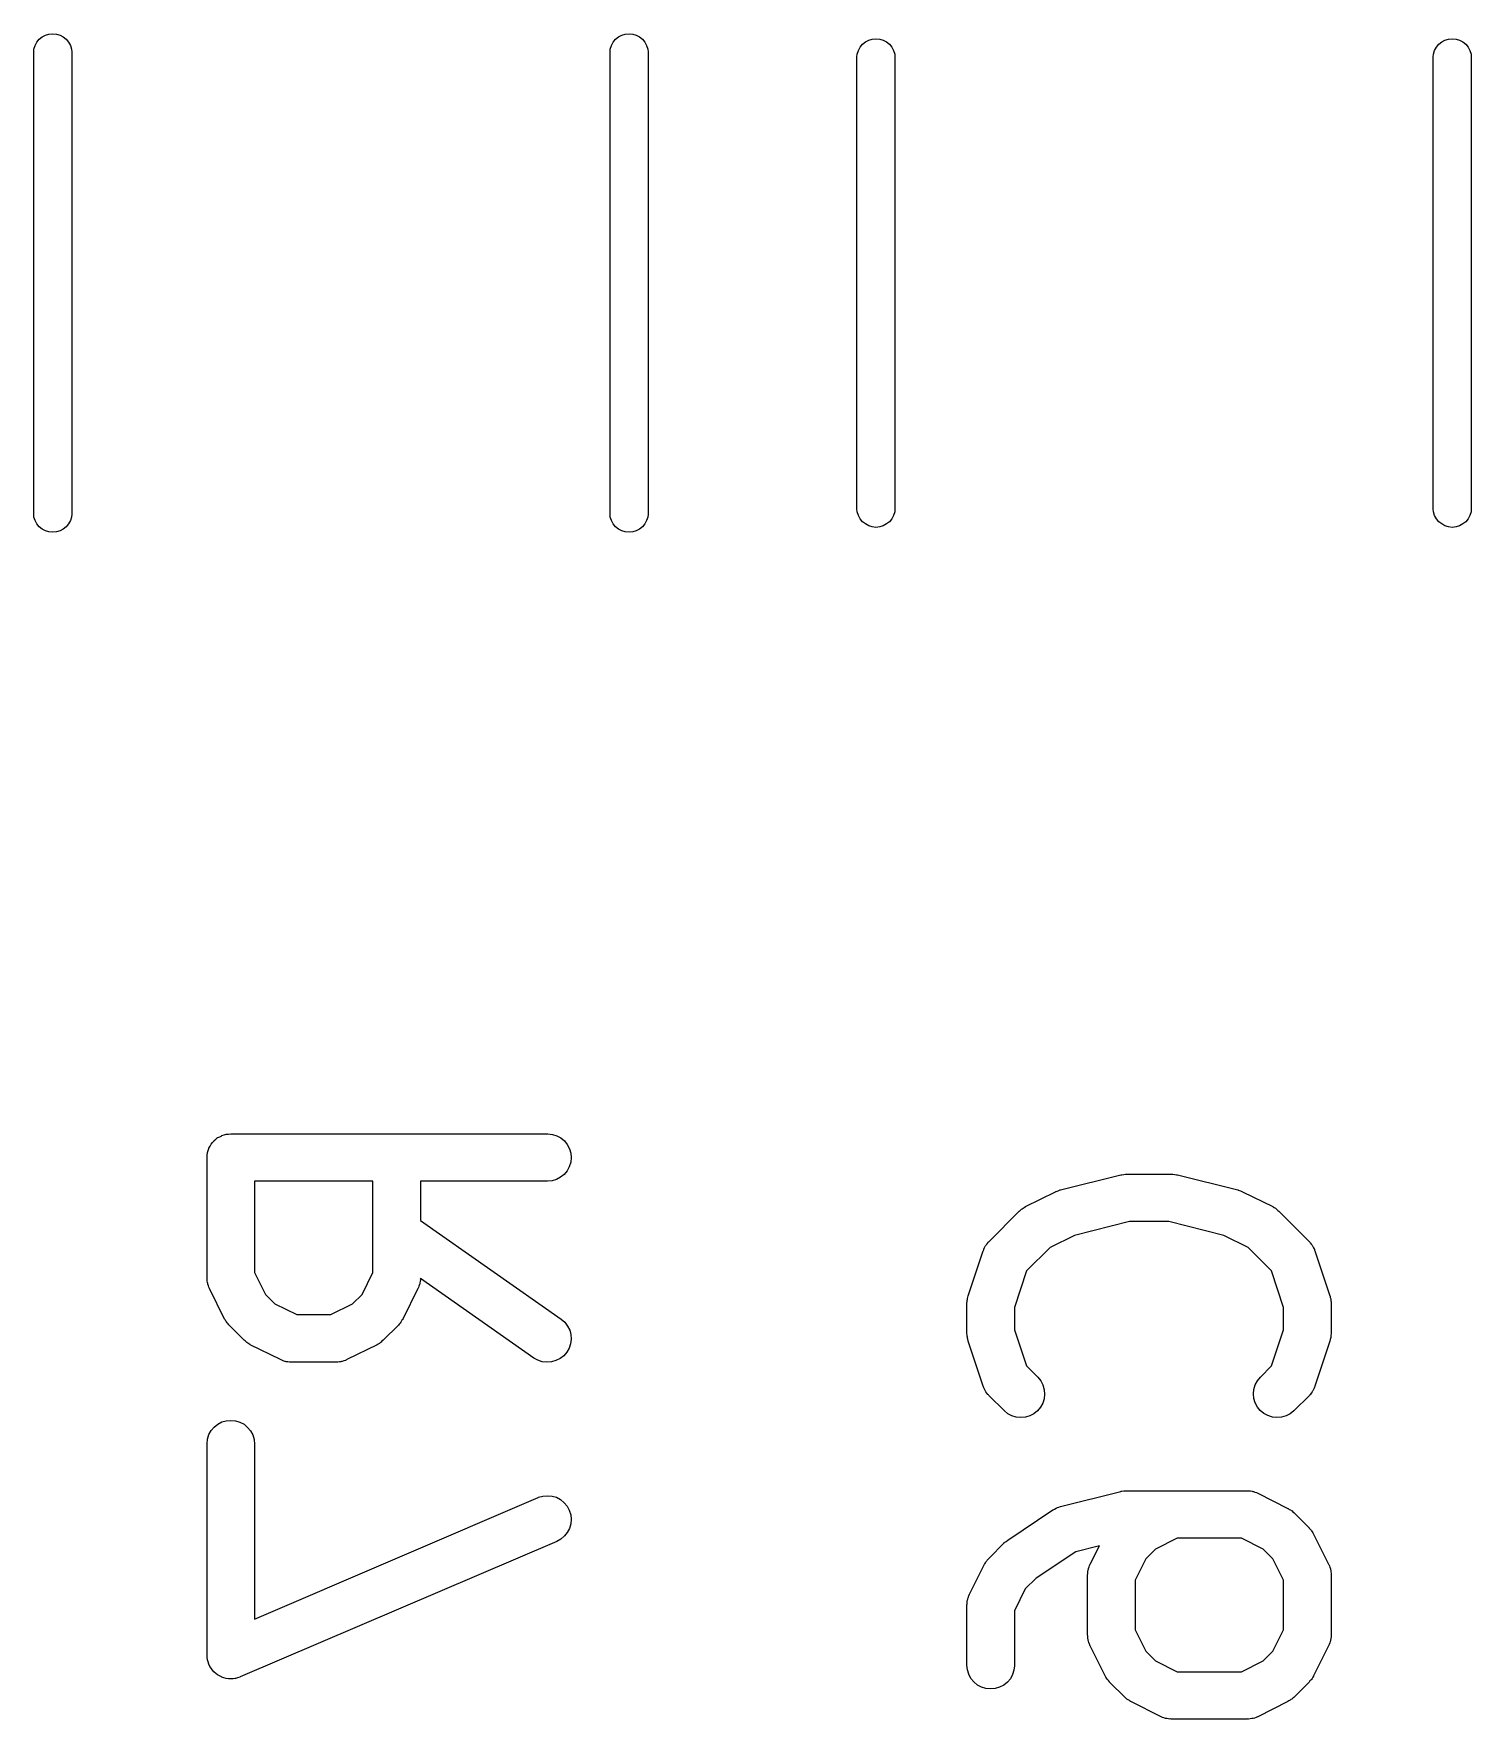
# Model space of a CAD drawing. Extents: x 60.5 to 142.6, y -115.4 to -60.2.
# Drawn here: x 76.23 to 80.77, y -104.04 to -98.71 of the extents above; entities that cross this region are included whole.
import ezdxf

# ---------------------------------------------------------------- set-up
doc = ezdxf.new("R2010")
doc.units = 0
doc.layers.add('BLACK', color=7, linetype='CONTINUOUS')

msp = doc.modelspace()

# ---------------------------------------------------------------- linework, layer by layer
at = {"layer": 'BLACK', "linetype": 'CONTINUOUS'}
for p, q in [((76.2343, -98.7499), (76.2399, -98.7394)), ((76.2399, -98.7394), (76.2474, -98.7303)), ((76.2474, -98.7303), (76.2565, -98.7228)), ((76.2565, -98.7228), (76.2669, -98.7172)), ((76.2669, -98.7172), (76.2782, -98.7138)), ((76.2782, -98.7138), (76.29, -98.7126)), ((76.29, -98.7126), (76.3018, -98.7138)), ((76.3018, -98.7138), (76.3131, -98.7172)), ((76.3131, -98.7172), (76.3235, -98.7228)), ((76.3235, -98.7228), (76.3326, -98.7303)), ((76.3326, -98.7303), (76.3401, -98.7394)), ((76.3401, -98.7394), (76.3457, -98.7499)), ((78.0543, -98.7499), (78.0599, -98.7394)), ((78.0599, -98.7394), (78.0674, -98.7303)), ((78.0674, -98.7303), (78.0765, -98.7228)), ((78.0765, -98.7228), (78.0869, -98.7172)), ((78.0869, -98.7172), (78.0982, -98.7138)), ((78.0982, -98.7138), (78.11, -98.7126)), ((78.11, -98.7126), (78.1218, -98.7138)), ((78.1218, -98.7138), (78.1331, -98.7172)), ((78.1331, -98.7172), (78.1435, -98.7228)), ((78.1435, -98.7228), (78.1526, -98.7303)), ((78.1526, -98.7303), (78.1601, -98.7394)), ((78.1601, -98.7394), (78.1657, -98.7499)), ((78.8399, -98.7553), (78.8474, -98.7461)), ((78.8474, -98.7461), (78.8565, -98.7386)), ((78.8565, -98.7386), (78.8669, -98.733)), ((78.8669, -98.733), (78.8782, -98.7296)), ((78.8782, -98.7296), (78.89, -98.7285)), ((78.89, -98.7285), (78.9018, -98.7296)), ((78.9018, -98.7296), (78.9131, -98.733)), ((78.9131, -98.733), (78.9235, -98.7386)), ((78.9235, -98.7386), (78.9326, -98.7461)), ((78.9326, -98.7461), (78.9401, -98.7553)), ((80.6599, -98.7553), (80.6674, -98.7461)), ((80.6674, -98.7461), (80.6765, -98.7386)), ((80.6765, -98.7386), (80.6869, -98.733)), ((80.6869, -98.733), (80.6982, -98.7296)), ((80.6982, -98.7296), (80.71, -98.7285)), ((80.71, -98.7285), (80.7218, -98.7296)), ((80.7218, -98.7296), (80.7331, -98.733)), ((80.7331, -98.733), (80.7435, -98.7386)), ((80.7435, -98.7386), (80.7526, -98.7461)), ((80.7526, -98.7461), (80.7601, -98.7553)), ((76.23, -98.77), (76.2309, -98.7612)), ((76.23, -100.23), (76.23, -98.77)), ((76.2309, -98.7612), (76.2343, -98.7499)), ((76.3457, -98.7499), (76.3491, -98.7612)), ((76.3491, -98.7612), (76.35, -98.77)), ((76.35, -98.77), (76.35, -100.23)), ((78.05, -98.77), (78.0509, -98.7612)), ((78.05, -100.23), (78.05, -98.77)), ((78.0509, -98.7612), (78.0543, -98.7499)), ((78.1657, -98.7499), (78.1691, -98.7612)), ((78.1691, -98.7612), (78.17, -98.77)), ((78.17, -98.77), (78.17, -100.23)), ((78.83, -98.7858), (78.8309, -98.777)), ((78.83, -100.214), (78.83, -98.7858)), ((78.8309, -98.777), (78.8343, -98.7657)), ((78.8343, -98.7657), (78.8399, -98.7553)), ((78.9401, -98.7553), (78.9457, -98.7657)), ((78.9457, -98.7657), (78.9491, -98.777)), ((78.9491, -98.777), (78.95, -98.7858)), ((78.95, -98.7858), (78.95, -100.214)), ((80.65, -98.7858), (80.6509, -98.777)), ((80.65, -100.214), (80.65, -98.7858)), ((80.6509, -98.777), (80.6543, -98.7657)), ((80.6543, -98.7657), (80.6599, -98.7553)), ((80.7601, -98.7553), (80.7657, -98.7657)), ((80.7657, -98.7657), (80.7691, -98.777)), ((80.7691, -98.777), (80.77, -98.7858)), ((80.77, -98.7858), (80.77, -100.214)), ((76.2309, -100.239), (76.23, -100.23)), ((76.2343, -100.25), (76.2309, -100.239)), ((76.3491, -100.239), (76.3457, -100.25)), ((76.35, -100.23), (76.3491, -100.239)), ((78.0509, -100.239), (78.05, -100.23)), ((78.0543, -100.25), (78.0509, -100.239)), ((78.1691, -100.239), (78.1657, -100.25)), ((78.17, -100.23), (78.1691, -100.239)), ((78.8309, -100.223), (78.83, -100.214)), ((78.8343, -100.234), (78.8309, -100.223)), ((78.8399, -100.245), (78.8343, -100.234)), ((78.9457, -100.234), (78.9401, -100.245)), ((78.9491, -100.223), (78.9457, -100.234)), ((78.95, -100.214), (78.9491, -100.223)), ((80.6509, -100.223), (80.65, -100.214)), ((80.6543, -100.234), (80.6509, -100.223)), ((80.6599, -100.245), (80.6543, -100.234)), ((80.7657, -100.234), (80.7601, -100.245)), ((80.7691, -100.223), (80.7657, -100.234)), ((80.77, -100.214), (80.7691, -100.223)), ((76.2399, -100.261), (76.2343, -100.25)), ((76.2474, -100.27), (76.2399, -100.261)), ((76.2565, -100.277), (76.2474, -100.27)), ((76.2669, -100.283), (76.2565, -100.277)), ((76.2782, -100.286), (76.2669, -100.283)), ((76.29, -100.287), (76.2782, -100.286)), ((76.3018, -100.286), (76.29, -100.287)), ((76.3131, -100.283), (76.3018, -100.286)), ((76.3235, -100.277), (76.3131, -100.283)), ((76.3326, -100.27), (76.3235, -100.277)), ((76.3401, -100.261), (76.3326, -100.27)), ((76.3457, -100.25), (76.3401, -100.261)), ((78.0599, -100.261), (78.0543, -100.25)), ((78.0674, -100.27), (78.0599, -100.261)), ((78.0765, -100.277), (78.0674, -100.27)), ((78.0869, -100.283), (78.0765, -100.277)), ((78.0982, -100.286), (78.0869, -100.283)), ((78.11, -100.287), (78.0982, -100.286)), ((78.1218, -100.286), (78.11, -100.287)), ((78.1331, -100.283), (78.1218, -100.286)), ((78.1435, -100.277), (78.1331, -100.283)), ((78.1526, -100.27), (78.1435, -100.277)), ((78.1601, -100.261), (78.1526, -100.27)), ((78.1657, -100.25), (78.1601, -100.261)), ((78.8474, -100.254), (78.8399, -100.245)), ((78.8565, -100.261), (78.8474, -100.254)), ((78.8669, -100.267), (78.8565, -100.261)), ((78.8782, -100.27), (78.8669, -100.267)), ((78.89, -100.272), (78.8782, -100.27)), ((78.9018, -100.27), (78.89, -100.272)), ((78.9131, -100.267), (78.9018, -100.27)), ((78.9235, -100.261), (78.9131, -100.267)), ((78.9326, -100.254), (78.9235, -100.261)), ((78.9401, -100.245), (78.9326, -100.254)), ((80.6674, -100.254), (80.6599, -100.245)), ((80.6765, -100.261), (80.6674, -100.254)), ((80.6869, -100.267), (80.6765, -100.261)), ((80.6982, -100.27), (80.6869, -100.267)), ((80.71, -100.272), (80.6982, -100.27)), ((80.7218, -100.27), (80.71, -100.272)), ((80.7331, -100.267), (80.7218, -100.27)), ((80.7435, -100.261), (80.7331, -100.267)), ((80.7526, -100.254), (80.7435, -100.261)), ((80.7601, -100.245), (80.7526, -100.254)), ((76.795, -102.214), (76.7995, -102.209)), ((76.7995, -102.209), (76.7997, -102.209)), ((76.7997, -102.209), (76.7999, -102.208)), ((76.7999, -102.208), (76.8054, -102.204)), ((76.8054, -102.204), (76.8109, -102.199)), ((76.8109, -102.199), (76.8111, -102.199)), ((76.8111, -102.199), (76.8113, -102.199)), ((76.8113, -102.199), (76.8176, -102.196)), ((76.8176, -102.196), (76.8238, -102.193)), ((76.8238, -102.193), (76.8241, -102.192)), ((76.8241, -102.192), (76.8243, -102.192)), ((76.8243, -102.192), (76.8311, -102.19)), ((76.8311, -102.19), (76.8378, -102.188)), ((76.8378, -102.188), (76.8381, -102.188)), ((76.8381, -102.188), (76.8383, -102.188)), ((76.8383, -102.188), (76.8453, -102.188)), ((76.8453, -102.188), (76.8524, -102.187)), ((76.8524, -102.187), (77.8524, -102.187)), ((77.8524, -102.187), (77.8534, -102.187)), ((77.8534, -102.187), (77.868, -102.189)), ((77.868, -102.189), (77.8819, -102.193)), ((77.8819, -102.193), (77.8948, -102.2)), ((77.8948, -102.2), (77.906, -102.209)), ((77.906, -102.209), (77.9151, -102.221)), ((76.7774, -102.261), (76.7782, -102.254)), ((76.7774, -102.262), (76.7774, -102.261)), ((76.7774, -102.261), (76.7774, -102.261)), ((76.7774, -102.261), (76.7774, -102.261)), ((76.7774, -102.261), (76.7774, -102.261)), ((76.7774, -102.643), (76.7774, -102.262)), ((76.7782, -102.254), (76.7789, -102.247)), ((76.7789, -102.247), (76.779, -102.247)), ((76.779, -102.246), (76.7811, -102.24)), ((76.779, -102.247), (76.779, -102.246)), ((76.7811, -102.24), (76.7832, -102.233)), ((76.7832, -102.233), (76.7834, -102.233)), ((76.7834, -102.232), (76.7869, -102.226)), ((76.7834, -102.233), (76.7834, -102.232)), ((76.7869, -102.226), (76.7902, -102.22)), ((76.7902, -102.22), (76.7904, -102.22)), ((76.7904, -102.22), (76.7905, -102.22)), ((76.7905, -102.22), (76.795, -102.214)), ((77.9151, -102.221), (77.9219, -102.234)), ((77.9219, -102.234), (77.9261, -102.248)), ((77.9274, -102.262), (77.9258, -102.277)), ((77.9261, -102.248), (77.9274, -102.262)), ((77.9052, -102.315), (77.8939, -102.324)), ((77.9146, -102.304), (77.9052, -102.315)), ((77.9215, -102.291), (77.9146, -102.304)), ((77.9258, -102.277), (77.9215, -102.291)), ((79.6664, -102.316), (79.6724, -102.315)), ((79.6724, -102.315), (79.6783, -102.314)), ((79.6783, -102.314), (79.6796, -102.314)), ((79.6796, -102.314), (79.681, -102.314)), ((79.681, -102.314), (79.8238, -102.314)), ((79.8238, -102.314), (79.8249, -102.314)), ((79.8249, -102.314), (79.8262, -102.314)), ((79.8262, -102.314), (79.8275, -102.314)), ((79.8275, -102.314), (79.8335, -102.315)), ((79.8335, -102.315), (79.8394, -102.316)), ((76.9274, -102.337), (76.9274, -102.625)), ((77.3012, -102.337), (76.9274, -102.337)), ((77.3012, -102.625), (77.3012, -102.337)), ((77.8524, -102.337), (77.4512, -102.337)), ((77.4512, -102.337), (77.4512, -102.461)), ((77.8669, -102.335), (77.8524, -102.337)), ((77.881, -102.331), (77.8669, -102.335)), ((77.8939, -102.324), (77.881, -102.331)), ((79.4585, -102.369), (79.4651, -102.367)), ((79.4651, -102.367), (79.4716, -102.364)), ((79.4716, -102.364), (79.472, -102.364)), ((79.472, -102.364), (79.4723, -102.364)), ((79.4723, -102.364), (79.6628, -102.317)), ((79.6628, -102.317), (79.6638, -102.316)), ((79.6638, -102.316), (79.6651, -102.316)), ((79.6651, -102.316), (79.6664, -102.316)), ((79.8394, -102.316), (79.8407, -102.316)), ((79.8407, -102.316), (79.842, -102.317)), ((79.842, -102.317), (80.0325, -102.364)), ((80.0325, -102.364), (80.0335, -102.364)), ((80.0335, -102.364), (80.0338, -102.365)), ((80.0338, -102.365), (80.0342, -102.365)), ((80.0342, -102.365), (80.0407, -102.367)), ((80.0407, -102.367), (80.0472, -102.37)), ((79.352, -102.424), (79.3544, -102.422)), ((79.3544, -102.422), (79.3581, -102.42)), ((79.3581, -102.42), (79.3617, -102.417)), ((79.3617, -102.417), (79.4569, -102.37)), ((79.4569, -102.37), (79.4579, -102.369)), ((79.4579, -102.369), (79.4582, -102.369)), ((79.4582, -102.369), (79.4585, -102.369)), ((80.0472, -102.37), (80.0475, -102.37)), ((80.0475, -102.37), (80.0478, -102.37)), ((80.0478, -102.37), (80.1431, -102.417)), ((80.1431, -102.417), (80.144, -102.418)), ((80.144, -102.418), (80.1475, -102.42)), ((80.1475, -102.42), (80.1512, -102.422)), ((80.1512, -102.422), (80.1537, -102.424)), ((77.4512, -102.461), (77.8954, -102.772)), ((79.247, -102.527), (79.3422, -102.431)), ((79.3422, -102.431), (79.343, -102.431)), ((79.343, -102.431), (79.3462, -102.428)), ((79.3462, -102.428), (79.3493, -102.425)), ((79.3493, -102.425), (79.352, -102.424)), ((79.6902, -102.464), (79.5167, -102.508)), ((79.8146, -102.464), (79.6902, -102.464)), ((79.9881, -102.508), (79.8146, -102.464)), ((80.1537, -102.424), (80.1563, -102.426)), ((80.1563, -102.426), (80.1593, -102.429)), ((80.1593, -102.429), (80.1626, -102.431)), ((80.1626, -102.431), (80.2578, -102.527)), ((79.2439, -102.53), (79.2456, -102.528)), ((79.2456, -102.528), (79.247, -102.527)), ((79.5167, -102.508), (79.4397, -102.546)), ((80.0651, -102.546), (79.9881, -102.508)), ((80.2578, -102.527), (80.2585, -102.527)), ((80.2585, -102.527), (80.2599, -102.529)), ((79.1812, -102.699), (79.2288, -102.556)), ((79.2288, -102.556), (79.2292, -102.555)), ((79.2292, -102.555), (79.2301, -102.553)), ((79.2301, -102.553), (79.2308, -102.551)), ((79.2308, -102.551), (79.2332, -102.546)), ((79.2332, -102.546), (79.2353, -102.542)), ((79.2353, -102.542), (79.2366, -102.54)), ((79.2366, -102.54), (79.2377, -102.538)), ((79.2377, -102.538), (79.2409, -102.534)), ((79.2409, -102.534), (79.2439, -102.53)), ((79.4397, -102.546), (79.3656, -102.62)), ((80.1392, -102.62), (80.0651, -102.546)), ((80.2599, -102.529), (80.2615, -102.531)), ((80.2615, -102.531), (80.2645, -102.535)), ((80.2645, -102.535), (80.2677, -102.539)), ((80.2677, -102.539), (80.2687, -102.541)), ((80.2687, -102.541), (80.27, -102.543)), ((80.27, -102.543), (80.272, -102.547)), ((80.272, -102.547), (80.2744, -102.552)), ((80.2744, -102.552), (80.275, -102.554)), ((80.275, -102.554), (80.2759, -102.556)), ((80.2759, -102.556), (80.3235, -102.699)), ((76.9274, -102.625), (76.9616, -102.694)), ((77.2669, -102.694), (77.3012, -102.625)), ((79.3656, -102.62), (79.3274, -102.735)), ((80.1774, -102.735), (80.1392, -102.62)), ((76.7776, -102.645), (76.7774, -102.643)), ((76.7775, -102.647), (76.7776, -102.645)), ((76.7783, -102.652), (76.7775, -102.647)), ((76.7788, -102.657), (76.7783, -102.652)), ((76.7794, -102.66), (76.7788, -102.657)), ((76.7798, -102.662), (76.7794, -102.66)), ((76.7816, -102.667), (76.7798, -102.662)), ((76.783, -102.671), (76.7816, -102.667)), ((76.7841, -102.673), (76.783, -102.671)), ((76.7848, -102.675), (76.7841, -102.673)), ((76.7853, -102.676), (76.7848, -102.675)), ((76.8329, -102.772), (76.7853, -102.676)), ((77.4433, -102.676), (77.3957, -102.772)), ((77.4441, -102.674), (77.4433, -102.676)), ((77.4451, -102.672), (77.4441, -102.674)), ((77.4467, -102.668), (77.4451, -102.672)), ((77.4485, -102.663), (77.4467, -102.668)), ((77.4489, -102.661), (77.4485, -102.663)), ((77.4496, -102.658), (77.4489, -102.661)), ((77.4501, -102.653), (77.4496, -102.658)), ((77.451, -102.648), (77.4501, -102.653)), ((77.4512, -102.644), (77.4509, -102.646)), ((77.4509, -102.646), (77.451, -102.648)), ((77.8094, -102.895), (77.4512, -102.644)), ((76.9616, -102.694), (76.992, -102.724)), ((76.992, -102.724), (77.0606, -102.758)), ((77.168, -102.758), (77.2365, -102.724)), ((77.2365, -102.724), (77.2669, -102.694)), ((79.1774, -102.722), (79.1779, -102.717)), ((79.1774, -102.723), (79.1774, -102.722)), ((79.1774, -102.818), (79.1774, -102.723)), ((79.1779, -102.717), (79.178, -102.713)), ((79.178, -102.713), (79.1787, -102.71)), ((79.1787, -102.71), (79.179, -102.707)), ((79.179, -102.707), (79.1803, -102.703)), ((79.1803, -102.703), (79.1812, -102.699)), ((79.3274, -102.735), (79.3274, -102.806)), ((80.1774, -102.806), (80.1774, -102.735)), ((80.3235, -102.699), (80.3239, -102.7)), ((80.3239, -102.7), (80.3247, -102.704)), ((80.3247, -102.704), (80.326, -102.708)), ((80.326, -102.708), (80.3263, -102.711)), ((80.3263, -102.711), (80.3269, -102.714)), ((80.3269, -102.714), (80.327, -102.718)), ((80.327, -102.718), (80.3274, -102.723)), ((80.3274, -102.723), (80.3274, -102.818)), ((76.8352, -102.775), (76.8329, -102.772)), ((76.8371, -102.779), (76.8352, -102.775)), ((76.839, -102.781), (76.8371, -102.779)), ((76.8407, -102.784), (76.839, -102.781)), ((76.8436, -102.787), (76.8407, -102.784)), ((76.8462, -102.79), (76.8436, -102.787)), ((76.847, -102.791), (76.8462, -102.79)), ((76.8946, -102.839), (76.847, -102.791)), ((77.0606, -102.758), (77.168, -102.758)), ((77.3816, -102.791), (77.334, -102.839)), ((77.3843, -102.788), (77.3816, -102.791)), ((77.3872, -102.785), (77.3843, -102.788)), ((77.3889, -102.782), (77.3872, -102.785)), ((77.3909, -102.78), (77.3889, -102.782)), ((77.3929, -102.776), (77.3909, -102.78)), ((77.3952, -102.773), (77.3929, -102.776)), ((77.3957, -102.772), (77.3952, -102.773)), ((77.8954, -102.772), (77.8962, -102.772)), ((77.8962, -102.772), (77.9072, -102.782)), ((77.9072, -102.782), (77.9161, -102.794)), ((77.9161, -102.794), (77.9226, -102.807)), ((76.8978, -102.841), (76.8946, -102.839)), ((76.9009, -102.844), (76.8978, -102.841)), ((76.9035, -102.846), (76.9009, -102.844)), ((76.9059, -102.848), (76.9035, -102.846)), ((76.9096, -102.85), (76.9059, -102.848)), ((77.3242, -102.847), (77.3218, -102.849)), ((77.3269, -102.845), (77.3242, -102.847)), ((77.3299, -102.842), (77.3269, -102.845)), ((77.3332, -102.839), (77.3299, -102.842)), ((77.334, -102.839), (77.3332, -102.839)), ((77.9226, -102.807), (77.9264, -102.821)), ((77.9273, -102.836), (77.9255, -102.85)), ((77.9264, -102.821), (77.9273, -102.836)), ((79.1778, -102.822), (79.1774, -102.818)), ((79.1779, -102.826), (79.1778, -102.822)), ((79.1785, -102.829), (79.1779, -102.826)), ((79.1788, -102.832), (79.1785, -102.829)), ((79.18, -102.836), (79.1788, -102.832)), ((79.1809, -102.841), (79.18, -102.836)), ((79.1812, -102.842), (79.1809, -102.841)), ((79.2288, -102.984), (79.1812, -102.842)), ((79.3274, -102.806), (79.3656, -102.92)), ((80.1392, -102.92), (80.1774, -102.806)), ((80.3235, -102.842), (80.2759, -102.984)), ((80.3245, -102.837), (80.3235, -102.842)), ((80.3257, -102.833), (80.3245, -102.837)), ((80.3261, -102.83), (80.3257, -102.833)), ((80.3268, -102.827), (80.3261, -102.83)), ((80.3269, -102.823), (80.3268, -102.827)), ((80.3274, -102.819), (80.3269, -102.823)), ((80.3274, -102.818), (80.3274, -102.819)), ((76.9131, -102.852), (76.9096, -102.85)), ((76.9141, -102.853), (76.9131, -102.852)), ((77.0093, -102.9), (76.9141, -102.853)), ((77.0114, -102.901), (77.0093, -102.9)), ((77.0133, -102.902), (77.0114, -102.901)), ((77.2183, -102.901), (77.2162, -102.902)), ((77.2193, -102.9), (77.2183, -102.901)), ((77.3145, -102.853), (77.2193, -102.9)), ((77.3181, -102.851), (77.3145, -102.853)), ((77.3218, -102.849), (77.3181, -102.851)), ((77.8221, -102.902), (77.8094, -102.895)), ((77.8924, -102.897), (77.8793, -102.903)), ((77.9039, -102.888), (77.8924, -102.897)), ((77.9135, -102.877), (77.9039, -102.888)), ((77.9208, -102.864), (77.9135, -102.877)), ((77.9255, -102.85), (77.9208, -102.864)), ((77.0182, -102.904), (77.0133, -102.902)), ((77.023, -102.906), (77.0182, -102.904)), ((77.0252, -102.906), (77.023, -102.906)), ((77.0273, -102.907), (77.0252, -102.906)), ((77.0324, -102.907), (77.0273, -102.907)), ((77.0374, -102.908), (77.0324, -102.907)), ((77.0396, -102.908), (77.0374, -102.908)), ((77.0418, -102.908), (77.0396, -102.908)), ((77.0429, -102.908), (77.0418, -102.908)), ((77.1857, -102.908), (77.0429, -102.908)), ((77.1879, -102.908), (77.1857, -102.908)), ((77.1901, -102.908), (77.1879, -102.908)), ((77.1952, -102.907), (77.1901, -102.908)), ((77.2003, -102.907), (77.1952, -102.907)), ((77.2024, -102.906), (77.2003, -102.907)), ((77.2046, -102.906), (77.2024, -102.906)), ((77.2094, -102.904), (77.2046, -102.906)), ((77.2143, -102.903), (77.2094, -102.904)), ((77.2162, -102.902), (77.2143, -102.903)), ((77.836, -102.907), (77.8221, -102.902)), ((77.8506, -102.908), (77.836, -102.907)), ((77.8652, -102.907), (77.8506, -102.908)), ((77.8793, -102.903), (77.8652, -102.907)), ((79.3656, -102.92), (79.4007, -102.955)), ((80.1041, -102.955), (80.1392, -102.92)), ((79.2297, -102.986), (79.2288, -102.984)), ((79.2304, -102.989), (79.2297, -102.986)), ((79.2327, -102.993), (79.2304, -102.989)), ((79.2348, -102.998), (79.2327, -102.993)), ((79.2361, -103), (79.2348, -102.998)), ((79.2371, -103.002), (79.2361, -103)), ((79.2403, -103.006), (79.2371, -103.002)), ((79.2433, -103.01), (79.2403, -103.006)), ((79.4007, -102.955), (79.4014, -102.956)), ((79.4014, -102.956), (79.4105, -102.967)), ((79.4105, -102.967), (79.4173, -102.98)), ((79.4173, -102.98), (79.4213, -102.995)), ((79.4213, -102.995), (79.4226, -103.009)), ((80.0821, -103.008), (80.0836, -102.994)), ((80.0836, -102.994), (80.0879, -102.98)), ((80.0879, -102.98), (80.0948, -102.967)), ((80.0948, -102.967), (80.1041, -102.955)), ((80.2638, -103.006), (80.2608, -103.011)), ((80.2671, -103.002), (80.2638, -103.006)), ((80.2681, -103), (80.2671, -103.002)), ((80.2694, -102.999), (80.2681, -103)), ((80.2716, -102.994), (80.2694, -102.999)), ((80.274, -102.99), (80.2716, -102.994)), ((80.2746, -102.987), (80.274, -102.99)), ((80.2756, -102.985), (80.2746, -102.987)), ((80.2759, -102.984), (80.2756, -102.985)), ((79.2449, -103.011), (79.2433, -103.01)), ((79.2462, -103.013), (79.2449, -103.011)), ((79.247, -103.014), (79.2462, -103.013)), ((79.2946, -103.061), (79.247, -103.014)), ((79.3059, -103.071), (79.2946, -103.061)), ((79.4096, -103.05), (79.4003, -103.062)), ((79.4167, -103.038), (79.4096, -103.05)), ((79.421, -103.024), (79.4167, -103.038)), ((79.4226, -103.009), (79.421, -103.024)), ((80.0835, -103.023), (80.0821, -103.008)), ((80.0877, -103.037), (80.0835, -103.023)), ((80.0945, -103.05), (80.0877, -103.037)), ((80.1037, -103.061), (80.0945, -103.05)), ((80.115, -103.07), (80.1037, -103.061)), ((80.2102, -103.061), (80.2094, -103.062)), ((80.2578, -103.014), (80.2102, -103.061)), ((80.2592, -103.012), (80.2578, -103.014)), ((80.2608, -103.011), (80.2592, -103.012)), ((76.7905, -103.124), (76.7999, -103.113)), ((76.7999, -103.113), (76.8113, -103.104)), ((76.8113, -103.104), (76.8243, -103.097)), ((76.8243, -103.097), (76.8383, -103.093)), ((76.8383, -103.093), (76.8529, -103.092)), ((76.8529, -103.092), (76.8675, -103.093)), ((76.8675, -103.093), (76.8814, -103.098)), ((76.8814, -103.098), (76.8943, -103.104)), ((76.8943, -103.104), (76.9056, -103.114)), ((76.9056, -103.114), (76.9148, -103.125)), ((79.3188, -103.078), (79.3059, -103.071)), ((79.3328, -103.082), (79.3188, -103.078)), ((79.3474, -103.083), (79.3328, -103.082)), ((79.3619, -103.082), (79.3474, -103.083)), ((79.376, -103.078), (79.3619, -103.082)), ((79.3889, -103.071), (79.376, -103.078)), ((79.4003, -103.062), (79.3889, -103.071)), ((80.1278, -103.077), (80.115, -103.07)), ((80.1418, -103.082), (80.1278, -103.077)), ((80.1564, -103.083), (80.1418, -103.082)), ((80.1709, -103.082), (80.1564, -103.083)), ((80.185, -103.078), (80.1709, -103.082)), ((80.198, -103.071), (80.185, -103.078)), ((80.2094, -103.062), (80.198, -103.071)), ((76.7774, -103.166), (76.779, -103.151)), ((76.7774, -103.167), (76.7774, -103.166)), ((76.7774, -103.833), (76.7774, -103.167)), ((76.779, -103.151), (76.7834, -103.137)), ((76.7834, -103.137), (76.7905, -103.124)), ((76.9148, -103.125), (76.9217, -103.138)), ((76.9217, -103.138), (76.926, -103.152)), ((76.926, -103.152), (76.9274, -103.167)), ((76.9274, -103.167), (76.9274, -103.72)), ((79.4723, -103.364), (79.6628, -103.317)), ((79.6628, -103.317), (79.6638, -103.316)), ((79.6638, -103.316), (79.6651, -103.316)), ((79.6651, -103.316), (79.6664, -103.316)), ((79.6664, -103.316), (79.6724, -103.315)), ((79.6724, -103.315), (79.6783, -103.314)), ((79.6783, -103.314), (79.6796, -103.314)), ((79.6796, -103.314), (79.681, -103.314)), ((79.681, -103.314), (80.0619, -103.314)), ((80.0619, -103.314), (80.063, -103.314)), ((80.063, -103.314), (80.0651, -103.315)), ((80.0651, -103.315), (80.0674, -103.314)), ((80.0674, -103.314), (80.0724, -103.315)), ((80.0724, -103.315), (80.0775, -103.316)), ((80.0775, -103.316), (80.0796, -103.317)), ((80.0796, -103.317), (80.0818, -103.317)), ((80.0818, -103.317), (80.0866, -103.319)), ((80.0866, -103.319), (80.0914, -103.32)), ((80.0914, -103.32), (80.0934, -103.321)), ((80.0934, -103.321), (80.0954, -103.322)), ((80.0954, -103.322), (80.1907, -103.37)), ((76.9274, -103.72), (77.8228, -103.336)), ((77.8228, -103.336), (77.8238, -103.335)), ((77.8238, -103.335), (77.8378, -103.331)), ((77.8378, -103.331), (77.8524, -103.33)), ((77.8524, -103.33), (77.867, -103.331)), ((77.867, -103.331), (77.881, -103.335)), ((77.881, -103.335), (77.8939, -103.342)), ((77.8939, -103.342), (77.9052, -103.352)), ((77.9052, -103.352), (77.9146, -103.363)), ((77.9146, -103.363), (77.9215, -103.376)), ((77.9215, -103.376), (77.9258, -103.39)), ((79.306, -103.47), (79.4489, -103.374)), ((79.4489, -103.374), (79.4497, -103.374)), ((79.4497, -103.374), (79.4542, -103.372)), ((79.4542, -103.372), (79.4585, -103.369)), ((79.4585, -103.369), (79.4607, -103.368)), ((79.4607, -103.368), (79.4628, -103.367)), ((79.4628, -103.367), (79.4676, -103.366)), ((79.4676, -103.366), (79.4723, -103.364)), ((80.1907, -103.37), (80.1916, -103.37)), ((80.1916, -103.37), (80.1952, -103.373)), ((80.1952, -103.373), (80.1989, -103.375)), ((80.1989, -103.375), (80.2013, -103.377)), ((80.2013, -103.377), (80.2039, -103.378)), ((80.2039, -103.378), (80.2069, -103.381)), ((77.9219, -103.433), (77.9151, -103.446)), ((77.9261, -103.419), (77.9219, -103.433)), ((77.9258, -103.39), (77.9274, -103.404)), ((77.9274, -103.404), (77.9261, -103.419)), ((80.2069, -103.381), (80.2102, -103.384)), ((80.2102, -103.384), (80.2578, -103.431)), ((80.2578, -103.431), (80.2585, -103.432)), ((80.2585, -103.432), (80.2612, -103.436)), ((77.8819, -103.474), (76.8819, -103.902)), ((77.8948, -103.467), (77.8819, -103.474)), ((77.906, -103.457), (77.8948, -103.467)), ((77.9151, -103.446), (77.906, -103.457)), ((79.247, -103.527), (79.2946, -103.479)), ((79.2946, -103.479), (79.2947, -103.479)), ((79.2947, -103.479), (79.2953, -103.478)), ((79.2947, -103.479), (79.2947, -103.479)), ((79.2947, -103.479), (79.2947, -103.479)), ((79.2953, -103.478), (79.3007, -103.474)), ((79.3007, -103.474), (79.306, -103.47)), ((79.8415, -103.464), (79.773, -103.499)), ((80.0442, -103.464), (79.8415, -103.464)), ((80.1127, -103.499), (80.0442, -103.464)), ((80.2612, -103.436), (80.2641, -103.439)), ((80.2641, -103.439), (80.2657, -103.441)), ((80.2657, -103.441), (80.2677, -103.444)), ((80.2677, -103.444), (80.2696, -103.447)), ((80.2696, -103.447), (80.2718, -103.451)), ((80.2718, -103.451), (80.3195, -103.546)), ((79.2357, -103.542), (79.2377, -103.538)), ((79.2377, -103.538), (79.2397, -103.536)), ((79.2397, -103.536), (79.2414, -103.533)), ((79.2414, -103.533), (79.2443, -103.53)), ((79.2443, -103.53), (79.247, -103.527)), ((79.5213, -103.507), (79.3954, -103.59)), ((79.5954, -103.488), (79.5213, -103.507)), ((79.5663, -103.546), (79.5954, -103.488)), ((79.7426, -103.529), (79.7083, -103.597)), ((79.773, -103.499), (79.7426, -103.529)), ((80.1431, -103.529), (80.1127, -103.499)), ((80.1774, -103.597), (80.1431, -103.529)), ((79.1853, -103.641), (79.2329, -103.546)), ((79.2329, -103.546), (79.2334, -103.545)), ((79.2334, -103.545), (79.2357, -103.542)), ((79.3954, -103.59), (79.3616, -103.624)), ((79.5583, -103.579), (79.5586, -103.577)), ((79.5583, -103.58), (79.5583, -103.579)), ((79.5583, -103.77), (79.5583, -103.58)), ((79.5585, -103.574), (79.5594, -103.569)), ((79.5586, -103.577), (79.5585, -103.574)), ((79.5594, -103.569), (79.56, -103.564)), ((79.56, -103.564), (79.5606, -103.562)), ((79.5606, -103.562), (79.561, -103.56)), ((79.561, -103.56), (79.5628, -103.555)), ((79.5628, -103.555), (79.5644, -103.55)), ((79.5644, -103.55), (79.5655, -103.548)), ((79.5655, -103.548), (79.5663, -103.546)), ((80.3195, -103.546), (80.3199, -103.547)), ((80.3199, -103.547), (80.3207, -103.549)), ((80.3207, -103.549), (80.3217, -103.551)), ((80.3217, -103.551), (80.3232, -103.556)), ((80.3232, -103.556), (80.325, -103.561)), ((80.325, -103.561), (80.3253, -103.563)), ((80.3253, -103.563), (80.326, -103.565)), ((80.326, -103.565), (80.3265, -103.57)), ((80.3265, -103.57), (80.3273, -103.575)), ((80.3273, -103.575), (80.3272, -103.578)), ((80.3272, -103.578), (80.3274, -103.58)), ((80.3274, -103.58), (80.3274, -103.77)), ((79.1819, -103.65), (79.1834, -103.645)), ((79.1834, -103.645), (79.1845, -103.644)), ((79.1845, -103.644), (79.1853, -103.641)), ((79.3616, -103.624), (79.3274, -103.693)), ((79.7083, -103.597), (79.7083, -103.753)), ((80.1774, -103.753), (80.1774, -103.597)), ((79.1774, -103.674), (79.1776, -103.672)), ((79.1774, -103.675), (79.1774, -103.674)), ((79.1774, -103.865), (79.1774, -103.675)), ((79.1776, -103.67), (79.1784, -103.664)), ((79.1776, -103.672), (79.1776, -103.67)), ((79.1784, -103.664), (79.179, -103.659)), ((79.179, -103.659), (79.1797, -103.657)), ((79.1797, -103.657), (79.1801, -103.655)), ((79.1801, -103.655), (79.1819, -103.65)), ((79.3274, -103.693), (79.3274, -103.865)), ((79.7083, -103.753), (79.7426, -103.821)), ((80.1431, -103.821), (80.1774, -103.753)), ((79.5585, -103.772), (79.5583, -103.77)), ((79.5585, -103.775), (79.5585, -103.772)), ((79.5593, -103.78), (79.5585, -103.775)), ((79.5598, -103.785), (79.5593, -103.78)), ((79.5604, -103.787), (79.5598, -103.785)), ((79.5607, -103.789), (79.5604, -103.787)), ((79.5625, -103.794), (79.5607, -103.789)), ((79.564, -103.799), (79.5625, -103.794)), ((79.565, -103.801), (79.564, -103.799)), ((79.5658, -103.803), (79.565, -103.801)), ((79.5663, -103.804), (79.5658, -103.803)), ((79.6139, -103.899), (79.5663, -103.804)), ((80.3195, -103.804), (80.2718, -103.899)), ((80.3203, -103.802), (80.3195, -103.804)), ((80.3213, -103.8), (80.3203, -103.802)), ((80.3229, -103.795), (80.3213, -103.8)), ((80.3247, -103.79), (80.3229, -103.795)), ((80.3251, -103.788), (80.3247, -103.79)), ((80.3257, -103.786), (80.3251, -103.788)), ((80.3263, -103.781), (80.3257, -103.786)), ((80.3272, -103.776), (80.3263, -103.781)), ((80.3274, -103.771), (80.3271, -103.773)), ((80.3271, -103.773), (80.3272, -103.776)), ((80.3274, -103.77), (80.3274, -103.771)), ((76.7774, -103.834), (76.7774, -103.833)), ((76.7781, -103.841), (76.7774, -103.834)), ((76.7774, -103.834), (76.7774, -103.834)), ((76.7788, -103.848), (76.7781, -103.841)), ((76.7789, -103.848), (76.7788, -103.848)), ((76.781, -103.855), (76.7789, -103.848)), ((76.7789, -103.848), (76.7789, -103.848)), ((76.783, -103.862), (76.781, -103.855)), ((79.7426, -103.821), (79.773, -103.851)), ((79.773, -103.851), (79.8415, -103.886)), ((80.0442, -103.886), (80.1127, -103.851)), ((80.1127, -103.851), (80.1431, -103.821)), ((76.7832, -103.862), (76.783, -103.862)), ((76.7866, -103.869), (76.7832, -103.862)), ((76.7832, -103.862), (76.7832, -103.862)), ((76.7899, -103.875), (76.7866, -103.869)), ((76.7901, -103.875), (76.7899, -103.875)), ((76.7902, -103.875), (76.7901, -103.875)), ((76.7947, -103.881), (76.7902, -103.875)), ((76.7992, -103.886), (76.7947, -103.881)), ((76.7994, -103.886), (76.7992, -103.886)), ((76.7995, -103.887), (76.7994, -103.886)), ((76.805, -103.891), (76.7995, -103.887)), ((76.8104, -103.896), (76.805, -103.891)), ((76.8107, -103.896), (76.8104, -103.896)), ((76.8109, -103.896), (76.8107, -103.896)), ((76.817, -103.899), (76.8109, -103.896)), ((76.8233, -103.902), (76.817, -103.899)), ((76.8236, -103.903), (76.8233, -103.902)), ((76.8238, -103.903), (76.8236, -103.903)), ((76.8306, -103.905), (76.8238, -103.903)), ((76.8373, -103.907), (76.8306, -103.905)), ((76.8376, -103.907), (76.8373, -103.907)), ((76.8378, -103.907), (76.8376, -103.907)), ((76.8449, -103.908), (76.8378, -103.907)), ((76.8519, -103.908), (76.8449, -103.908)), ((76.8521, -103.908), (76.8519, -103.908)), ((76.8524, -103.908), (76.8521, -103.908)), ((76.8594, -103.908), (76.8524, -103.908)), ((76.8664, -103.907), (76.8594, -103.908)), ((76.8667, -103.907), (76.8664, -103.907)), ((76.8669, -103.907), (76.8667, -103.907)), ((76.8737, -103.905), (76.8669, -103.907)), ((76.8805, -103.903), (76.8737, -103.905)), ((76.8807, -103.903), (76.8805, -103.903)), ((76.881, -103.903), (76.8807, -103.903)), ((76.8819, -103.902), (76.881, -103.903)), ((79.1788, -103.88), (79.1774, -103.865)), ((79.183, -103.894), (79.1788, -103.88)), ((79.1899, -103.907), (79.183, -103.894)), ((79.1992, -103.918), (79.1899, -103.907)), ((79.3143, -103.908), (79.3049, -103.919)), ((79.3213, -103.895), (79.3143, -103.908)), ((79.3257, -103.881), (79.3213, -103.895)), ((79.3274, -103.867), (79.3257, -103.881)), ((79.3274, -103.865), (79.3274, -103.867)), ((79.6161, -103.903), (79.6139, -103.899)), ((79.6181, -103.906), (79.6161, -103.903)), ((79.62, -103.909), (79.6181, -103.906)), ((79.6217, -103.911), (79.62, -103.909)), ((79.6246, -103.914), (79.6217, -103.911)), ((79.8415, -103.886), (80.0442, -103.886)), ((80.2634, -103.912), (80.2605, -103.915)), ((80.2651, -103.91), (80.2634, -103.912)), ((80.2671, -103.907), (80.2651, -103.91)), ((80.2691, -103.903), (80.2671, -103.907)), ((80.2714, -103.9), (80.2691, -103.903)), ((80.2718, -103.899), (80.2714, -103.9)), ((79.2104, -103.928), (79.1992, -103.918)), ((79.2233, -103.935), (79.2104, -103.928)), ((79.2373, -103.939), (79.2233, -103.935)), ((79.2519, -103.94), (79.2373, -103.939)), ((79.2664, -103.939), (79.2519, -103.94)), ((79.2805, -103.935), (79.2664, -103.939)), ((79.2934, -103.928), (79.2805, -103.935)), ((79.3049, -103.919), (79.2934, -103.928)), ((79.6272, -103.918), (79.6246, -103.914)), ((79.6279, -103.919), (79.6272, -103.918)), ((79.6755, -103.966), (79.6279, -103.919)), ((79.6788, -103.969), (79.6755, -103.966)), ((80.2102, -103.966), (80.2094, -103.967)), ((80.2578, -103.919), (80.2102, -103.966)), ((80.2605, -103.915), (80.2578, -103.919)), ((79.6818, -103.972), (79.6788, -103.969)), ((79.6844, -103.973), (79.6818, -103.972)), ((79.6868, -103.975), (79.6844, -103.973)), ((79.6906, -103.977), (79.6868, -103.975)), ((79.6941, -103.98), (79.6906, -103.977)), ((79.695, -103.98), (79.6941, -103.98)), ((79.7903, -104.028), (79.695, -103.98)), ((80.1907, -103.98), (80.0954, -104.028)), ((80.1943, -103.978), (80.1907, -103.98)), ((80.198, -103.976), (80.1943, -103.978)), ((80.2004, -103.974), (80.198, -103.976)), ((80.2031, -103.972), (80.2004, -103.974)), ((80.2061, -103.969), (80.2031, -103.972)), ((80.2094, -103.967), (80.2061, -103.969)), ((79.7923, -104.029), (79.7903, -104.028)), ((79.7943, -104.03), (79.7923, -104.029)), ((79.7991, -104.031), (79.7943, -104.03)), ((79.8039, -104.033), (79.7991, -104.031)), ((79.8061, -104.033), (79.8039, -104.033)), ((79.8082, -104.034), (79.8061, -104.033)), ((79.8133, -104.035), (79.8082, -104.034)), ((79.8184, -104.036), (79.8133, -104.035)), ((79.8206, -104.035), (79.8184, -104.036)), ((79.8228, -104.036), (79.8206, -104.035)), ((79.8238, -104.036), (79.8228, -104.036)), ((80.0619, -104.036), (79.8238, -104.036)), ((80.0641, -104.035), (80.0619, -104.036)), ((80.0663, -104.036), (80.0641, -104.035)), ((80.0714, -104.035), (80.0663, -104.036)), ((80.0765, -104.034), (80.0714, -104.035)), ((80.0786, -104.034), (80.0765, -104.034)), ((80.0808, -104.033), (80.0786, -104.034)), ((80.0856, -104.032), (80.0808, -104.033)), ((80.0905, -104.03), (80.0856, -104.032)), ((80.0924, -104.029), (80.0905, -104.03)), ((80.0945, -104.028), (80.0924, -104.029)), ((80.0954, -104.028), (80.0945, -104.028))]:
    msp.add_line(p, q, dxfattribs=at)

doc.saveas('drawing.dxf')
